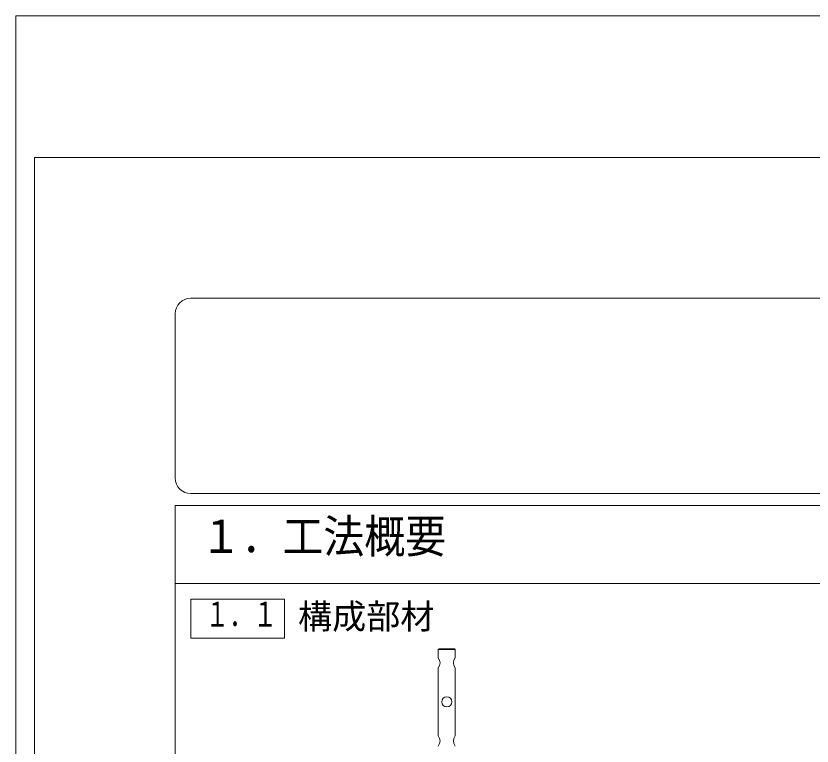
# Model space of a CAD drawing. Units: millimetres at full size; details may follow other scales. Extents: x -2994 to 2994, y -2281 to 2281.
# Drawn here: x -2994 to -1975, y 1347 to 2281 of the extents above; entities that cross this region are included whole.
import ezdxf
from ezdxf.enums import TextEntityAlignment as Align

# ---------------------------------------------------------------- set-up
doc = ezdxf.new("R2010")
doc.units = ezdxf.units.MM
doc.header["$LTSCALE"] = 28.063
for name, color, linetype, lineweight in [('0-0_0', 7, 'Continuous', 15), ('1-0_0', 4, 'Continuous', 9), ('1-4__0-8_KAKOMI', 4, 'Continuous', 15), ('1-5__0-9_DEFPOINT', 7, 'Continuous', 15), ('1-6__0-A_00_WAKU', 5, 'Continuous', 20), ('1-7__1-0_', 2, 'Continuous', 15)]:
    doc.layers.add(name, color=color, linetype=linetype, lineweight=lineweight)
doc.styles.add('ＭＳ Ｐゴシック', font='')
doc.styles.get('ＭＳ Ｐゴシック').set_extended_font_data('MS PGothic')

msp = doc.modelspace()

# ---------------------------------------------------------------- linework, layer by layer
at = {"layer": '0-0_0'}
msp.add_lwpolyline([(-2993.76, -2280.96), (-2993.76, 2280.96), (2993.76, 2280.96), (2993.76, -2280.96)], close=True, dxfattribs=at)
at = {"layer": '1-4__0-8_KAKOMI'}
for q in [(-2650, 1535), (-2770, 1485)]:
    msp.add_line((-2650, 1485), q, dxfattribs=at)
msp.add_lwpolyline([(-2650, 1535), (-2770, 1535), (-2770, 1485)], dxfattribs=at)
at = {"layer": '1-5__0-9_DEFPOINT'}
for q in [(2970, 2100), (-2970, -2100)]:
    msp.add_line((-2970, 2100), q, dxfattribs=at)
at = {"layer": '1-6__0-A_00_WAKU'}
for p, q in [((-2770, 1920), (-1675, 1920)), ((-2790, 1690), (-2790, 1900)), ((-2770, 1670), (-1675, 1670)), ((-2790, 1655), (2790, 1655)), ((-2790, -1670), (-2790, 1655)), ((-2790, 1555), (2790, 1555))]:
    msp.add_line(p, q, dxfattribs=at)
for centre, start, end in [((-2770, 1900), 90, 180), ((-2770, 1690), 180, 269.99998)]:
    msp.add_arc(centre, 20, start, end, dxfattribs=at)
at = {"layer": '1-7__1-0_', "color": 3}
for p, q in [((-2452.3, 1471.62), (-2453.3, 1470.62)), ((-2431.7, 1470.62), (-2453.3, 1470.62)), ((-2453.3, 1460.12), (-2453.3, 1470.62)), ((-2452.3, 1471.62), (-2432.7, 1471.62)), ((-2432.7, 1471.62), (-2431.7, 1470.62)), ((-2431.7, 1460.12), (-2431.7, 1470.62)), ((-2453.3, 1360.12), (-2453.3, 1447.12)), ((-2431.7, 1360.12), (-2431.7, 1447.12))]:
    msp.add_line(p, q, dxfattribs=at)
msp.add_circle((-2442.5, 1403.62), 6.5, dxfattribs=at)
for centre, start, end in [((-2461.93, 1453.62), 322.99736, 37.00264), ((-2423.08, 1453.62), 142.99736, 217.00264), ((-2461.93, 1353.62), 322.99736, 37.00264), ((-2423.08, 1353.62), 142.99736, 217.00264)]:
    msp.add_arc(centre, 10.8, start, end, dxfattribs=at)

# ---------------------------------------------------------------- texts
at = {"layer": '1-0_0', "color": 7, "style": 'ＭＳ Ｐゴシック'}
for s, height, width, p in [('１．工法概要', 42.66, 0.9, (-2757.49, 1581.32)), ('１．１', 31.99, 0.7, (-2751.28, 1490.33))]:
    msp.add_text(s, height=height, dxfattribs=dict(at, width=width)).set_placement(p, align=Align.BOTTOM_LEFT)
msp.add_text('構成部材', height=31.99, dxfattribs=at).set_placement((-2632.81, 1487.4), align=Align.BOTTOM_LEFT)

doc.saveas('drawing.dxf')
